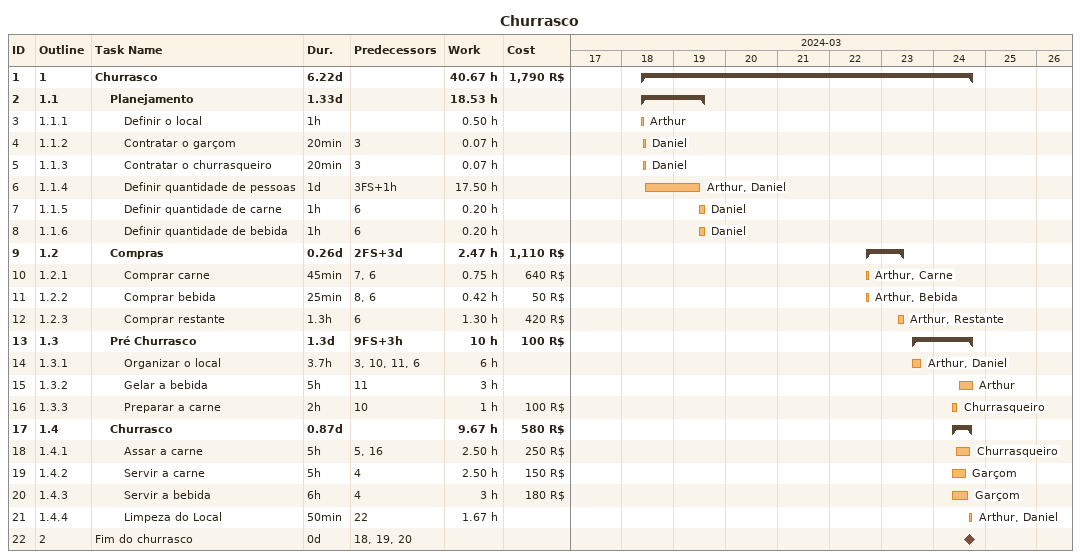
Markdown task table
Churrasco

| ID | WBS | Task | Duration | Start | Finish | Predecessors | Resources | Work (h) | Cost (R$) |
|---|---|---|---|---|---|---|---|---|---|
| 1 | 1 | **Churrasco** | 6.22d | 2024-03-18 | 2024-03-24 |  |  | 40.67 | 1790 |
| 2 | 1.1 | **Planejamento** | 1.33d | 2024-03-18 | 2024-03-19 |  |  | 18.53 |  |
| 3 | 1.1.1 | Definir o local | 1h | 2024-03-18 | 2024-03-18 |  | Arthur | 0.50 |  |
| 4 | 1.1.2 | Contratar o garçom | 20min | 2024-03-18 | 2024-03-18 | 3 | Daniel | 0.07 |  |
| 5 | 1.1.3 | Contratar o churrasqueiro | 20min | 2024-03-18 | 2024-03-18 | 3 | Daniel | 0.07 |  |
| 6 | 1.1.4 | Definir quantidade de pessoas | 1d | 2024-03-18 | 2024-03-19 | 3FS+1h | Arthur, Daniel | 17.50 |  |
| 7 | 1.1.5 | Definir quantidade de carne | 1h | 2024-03-19 | 2024-03-19 | 6 | Daniel | 0.20 |  |
| 8 | 1.1.6 | Definir quantidade de bebida | 1h | 2024-03-19 | 2024-03-19 | 6 | Daniel | 0.20 |  |
| 9 | 1.2 | **Compras** | 0.26d | 2024-03-22 | 2024-03-23 | 2FS+3d |  | 2.47 | 1110 |
| 10 | 1.2.1 | Comprar carne | 45min | 2024-03-22 | 2024-03-22 | 7, 6 | Arthur, Carne | 0.75 | 640 |
| 11 | 1.2.2 | Comprar bebida | 25min | 2024-03-22 | 2024-03-22 | 8, 6 | Arthur, Bebida | 0.42 | 50 |
| 12 | 1.2.3 | Comprar restante | 1.3h | 2024-03-23 | 2024-03-23 | 6 | Arthur, Restante | 1.30 | 420 |
| 13 | 1.3 | **Pré Churrasco** | 1.3d | 2024-03-23 | 2024-03-24 | 9FS+3h |  | 10 | 100 |
| 14 | 1.3.1 | Organizar o local | 3.7h | 2024-03-23 | 2024-03-23 | 3, 10, 11, 6 | Arthur, Daniel | 6 |  |
| 15 | 1.3.2 | Gelar a bebida | 5h | 2024-03-24 | 2024-03-24 | 11 | Arthur | 3 |  |
| 16 | 1.3.3 | Preparar a carne | 2h | 2024-03-24 | 2024-03-24 | 10 | Churrasqueiro | 1 | 100 |
| 17 | 1.4 | **Churrasco** | 0.87d | 2024-03-24 | 2024-03-24 |  |  | 9.67 | 580 |
| 18 | 1.4.1 | Assar a carne | 5h | 2024-03-24 | 2024-03-24 | 5, 16 | Churrasqueiro | 2.50 | 250 |
| 19 | 1.4.2 | Servir a carne | 5h | 2024-03-24 | 2024-03-24 | 4 | Garçom | 2.50 | 150 |
| 20 | 1.4.3 | Servir a bebida | 6h | 2024-03-24 | 2024-03-24 | 4 | Garçom | 3 | 180 |
| 21 | 1.4.4 | Limpeza do Local | 50min | 2024-03-24 | 2024-03-24 | 22 | Arthur, Daniel | 1.67 |  |
| 22 | 2 | Fim do churrasco | 0d | 2024-03-24 | 2024-03-24 | 18, 19, 20 |  |  |  |
